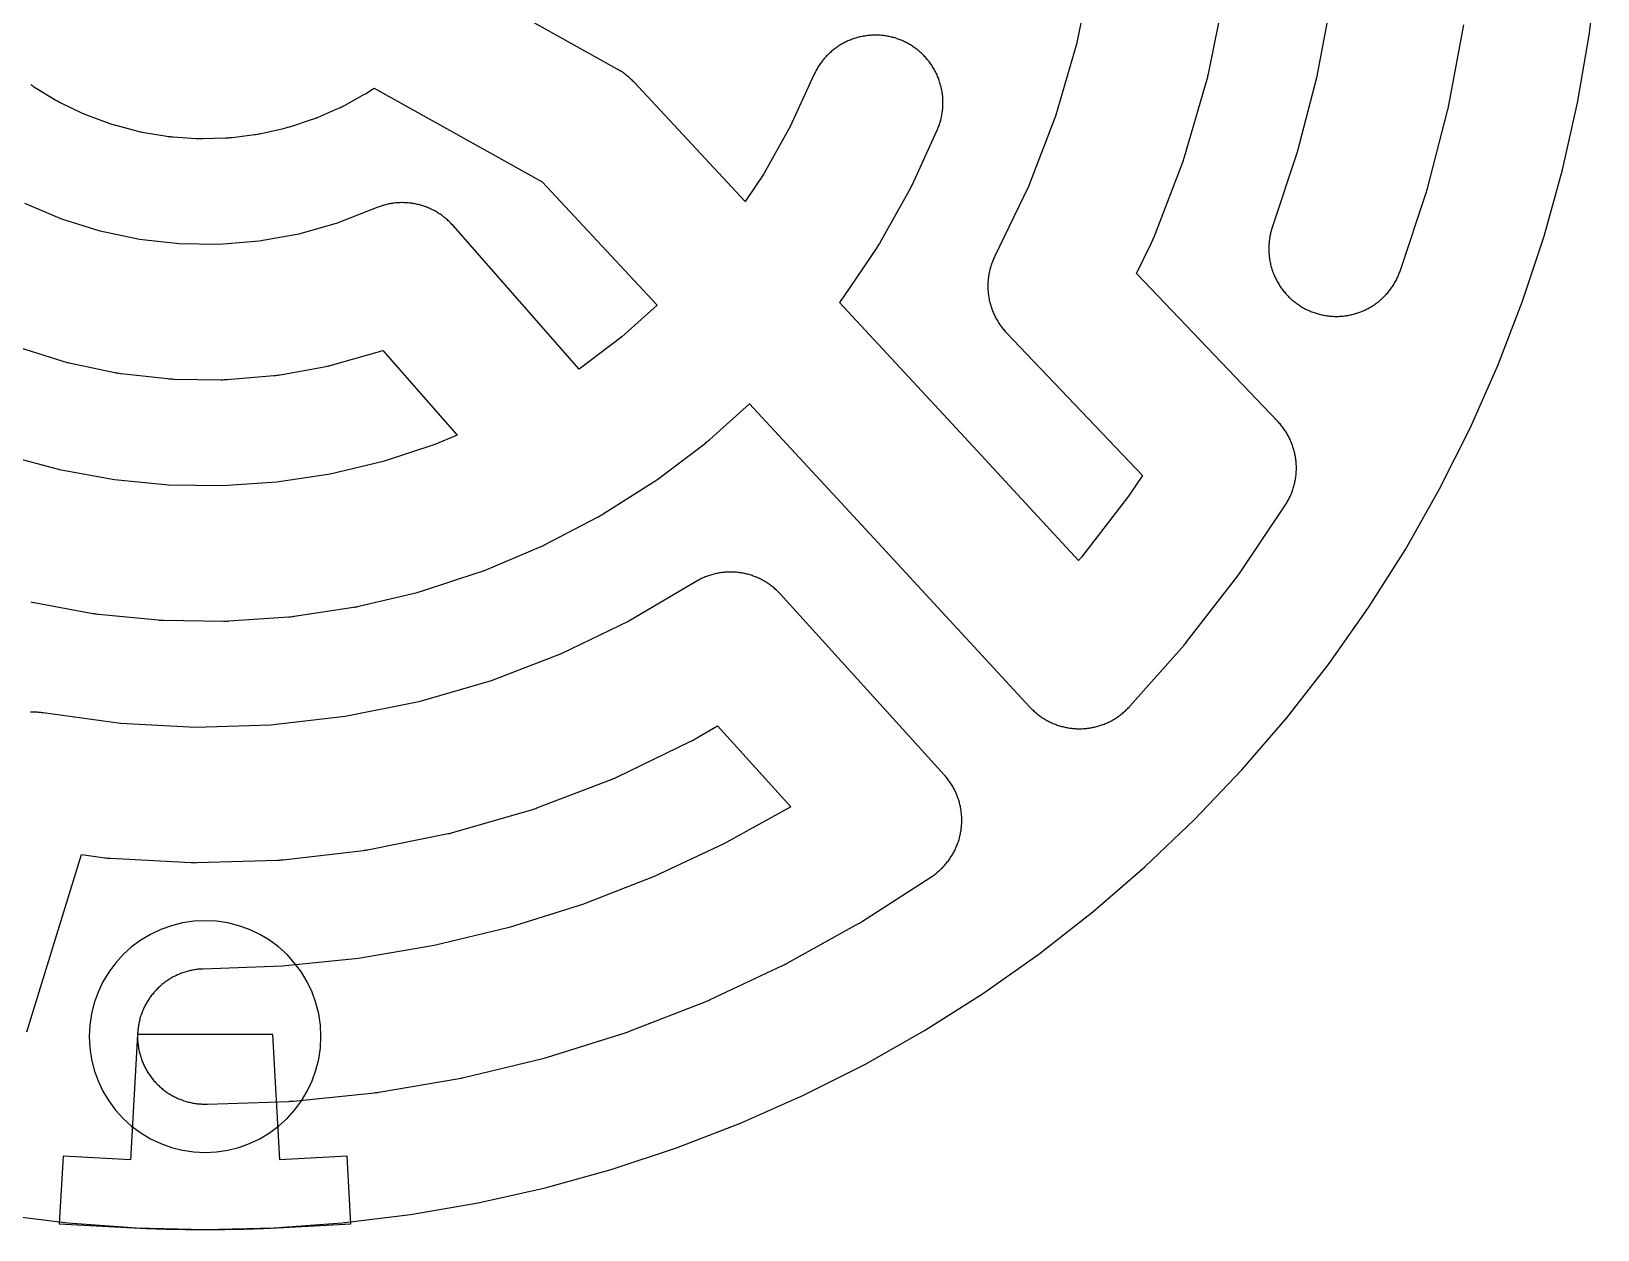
# Model space of a CAD drawing. Header units: millimetres. Extents: x -145 to 145, y -145 to 145.
# Drawn here: x -18 to 144.3, y -145 to -20.9 of the extents above; entities that cross this region are included whole.
import ezdxf

# ---------------------------------------------------------------- set-up
doc = ezdxf.new("R2010")
doc.units = ezdxf.units.MM
for name, color, linetype in [('BOUNDARY', 3, 'CONTINUOUS'), ('CORRIDORS', 1, 'CONTINUOUS'), ('WEDGE_CUT', 1, 'CONTINUOUS')]:
    doc.layers.add(name, color=color, linetype=linetype)

msp = doc.modelspace()

# ---------------------------------------------------------------- linework, layer by layer
at = {"layer": 'BOUNDARY'}
msp.add_lwpolyline([(-21.276, -143.431), (-14.212, -144.302), (-7.115, -144.825), (0, -145), (7.115, -144.825), (14.212, -144.302), (21.276, -143.431), (28.288, -142.214), (35.232, -140.655), (42.091, -138.756), (48.849, -136.524), (55.489, -133.963), (61.995, -131.078), (68.353, -127.879), (74.545, -124.371), (80.558, -120.563), (86.376, -116.465), (91.987, -112.087), (97.376, -107.438), (102.53, -102.53), (107.438, -97.376), (112.087, -91.987), (116.465, -86.376), (120.563, -80.558), (124.371, -74.545), (127.879, -68.353), (131.078, -61.995), (133.963, -55.489), (136.524, -48.849), (138.756, -42.091), (140.655, -35.232), (142.214, -28.288), (143.431, -21.276), (144.302, -14.212)], dxfattribs=at)
msp.add_lwpolyline([(12, -125), (11.942, -123.824), (11.769, -122.659), (11.483, -121.517), (11.087, -120.408), (10.583, -119.343), (9.978, -118.333), (9.276, -117.387), (8.485, -116.515), (7.613, -115.724), (6.667, -115.022), (5.657, -114.417), (4.592, -113.913), (3.483, -113.517), (2.341, -113.231), (1.176, -113.058), (0, -113), (-1.176, -113.058), (-2.341, -113.231), (-3.483, -113.517), (-4.592, -113.913), (-5.657, -114.417), (-6.667, -115.022), (-7.613, -115.724), (-8.485, -116.515), (-9.276, -117.387), (-9.978, -118.333), (-10.583, -119.343), (-11.087, -120.408), (-11.483, -121.517), (-11.769, -122.659), (-11.942, -123.824), (-12, -125), (-11.942, -126.176), (-11.769, -127.341), (-11.483, -128.483), (-11.087, -129.592), (-10.583, -130.657), (-9.978, -131.667), (-9.276, -132.613), (-8.485, -133.485), (-7.613, -134.276), (-6.667, -134.978), (-5.657, -135.583), (-4.592, -136.087), (-3.483, -136.483), (-2.341, -136.769), (-1.176, -136.942), (0, -137), (1.176, -136.942), (2.341, -136.769), (3.483, -136.483), (4.592, -136.087), (5.657, -135.583), (6.667, -134.978), (7.613, -134.276), (8.485, -133.485), (9.276, -132.613), (9.978, -131.667), (10.583, -130.657), (11.087, -129.592), (11.483, -128.483), (11.769, -127.341), (11.942, -126.176)], close=True, dxfattribs=at)
at = {"layer": 'CORRIDORS'}
for points in [[(91.844, -14.592), (90.306, -22.219), (88.13, -29.686), (85.332, -36.958), (81.81, -44.229), (81.759, -44.336), (81.711, -44.443), (81.663, -44.552), (81.618, -44.661), (81.575, -44.771), (81.533, -44.882), (81.494, -44.994), (81.456, -45.106), (81.42, -45.219), (81.387, -45.332), (81.355, -45.446), (81.325, -45.56), (81.296, -45.675), (81.27, -45.791), (81.246, -45.906), (81.224, -46.023), (81.204, -46.139), (81.185, -46.256), (81.169, -46.373), (81.155, -46.491), (81.142, -46.608), (81.132, -46.726), (81.124, -46.844), (81.117, -46.963), (81.113, -47.081), (81.11, -47.199), (81.11, -47.317), (81.112, -47.436), (81.115, -47.554), (81.121, -47.672), (81.129, -47.79), (81.138, -47.908), (81.15, -48.026), (81.163, -48.143), (81.179, -48.261), (81.197, -48.378), (81.216, -48.494), (81.238, -48.611), (81.261, -48.727), (81.287, -48.842), (81.314, -48.957), (81.343, -49.072), (81.375, -49.186), (81.408, -49.3), (81.443, -49.413), (81.48, -49.525), (81.519, -49.637), (81.559, -49.748), (81.602, -49.858), (81.647, -49.968), (81.693, -50.077), (81.741, -50.185), (81.791, -50.292), (81.843, -50.398), (81.897, -50.504), (81.952, -50.609), (82.009, -50.712), (82.068, -50.815), (82.129, -50.916), (82.191, -51.017), (82.255, -51.116), (82.321, -51.215), (82.388, -51.312), (82.457, -51.408), (82.528, -51.503), (82.6, -51.597), (82.673, -51.69), (82.749, -51.781), (82.826, -51.871), (82.904, -51.959), (82.984, -52.047), (83.045, -52.111), (97.136, -66.885), (95.701, -69.023), (90.808, -75.345), (90.497, -75.695), (78.731, -62.96), (78.72, -62.948), (65.751, -48.977), (65.85, -48.853), (65.924, -48.76), (65.995, -48.666), (66.065, -48.571), (66.134, -48.474), (66.194, -48.387), (69.661, -43.246), (69.726, -43.147), (69.79, -43.047), (69.852, -42.947), (69.912, -42.845), (69.964, -42.753), (72.994, -37.343), (73.051, -37.239), (73.106, -37.134), (73.16, -37.029), (73.211, -36.922), (73.256, -36.827), (75.829, -31.185), (75.877, -31.076), (75.923, -30.968), (75.968, -30.858), (76.011, -30.748), (76.051, -30.637), (76.09, -30.525), (76.127, -30.412), (76.162, -30.299), (76.196, -30.186), (76.227, -30.072), (76.256, -29.957), (76.284, -29.842), (76.309, -29.726), (76.332, -29.61), (76.354, -29.494), (76.373, -29.377), (76.391, -29.26), (76.407, -29.143), (76.42, -29.026), (76.432, -28.908), (76.441, -28.79), (76.449, -28.672), (76.455, -28.554), (76.458, -28.435), (76.46, -28.317), (76.46, -28.199), (76.457, -28.08), (76.453, -27.962), (76.446, -27.844), (76.438, -27.726), (76.428, -27.608), (76.415, -27.49), (76.401, -27.373), (76.385, -27.256), (76.366, -27.139), (76.346, -27.022), (76.324, -26.906), (76.3, -26.79), (76.273, -26.675), (76.245, -26.56), (76.215, -26.446), (76.183, -26.332), (76.149, -26.218), (76.114, -26.106), (76.076, -25.993), (76.036, -25.882), (75.995, -25.771), (75.952, -25.661), (75.906, -25.552), (75.859, -25.443), (75.81, -25.335), (75.76, -25.228), (75.707, -25.122), (75.653, -25.017), (75.597, -24.913), (75.539, -24.81), (75.48, -24.707), (75.418, -24.606), (75.356, -24.506), (75.291, -24.407), (75.225, -24.309), (75.157, -24.212), (75.087, -24.116), (75.016, -24.022), (74.943, -23.929), (74.869, -23.836), (74.793, -23.746), (74.716, -23.656), (74.637, -23.568), (74.556, -23.481), (74.474, -23.396), (74.391, -23.312), (74.306, -23.229), (74.22, -23.148), (74.133, -23.068), (74.044, -22.99), (73.954, -22.913), (73.863, -22.838), (73.77, -22.764), (73.676, -22.692), (73.581, -22.622), (73.485, -22.553), (73.388, -22.486), (73.289, -22.42), (73.19, -22.356), (73.089, -22.294), (72.987, -22.234), (72.885, -22.175), (72.781, -22.118), (72.676, -22.063), (72.571, -22.009), (72.464, -21.957), (72.357, -21.908), (72.249, -21.86), (72.14, -21.813), (72.03, -21.769), (71.92, -21.726), (71.809, -21.686), (71.697, -21.647), (71.584, -21.61), (71.471, -21.575), (71.358, -21.542), (71.244, -21.511), (71.129, -21.482), (71.014, -21.455), (70.898, -21.429), (70.782, -21.406), (70.666, -21.385), (70.549, -21.365), (70.432, -21.348), (70.315, -21.332), (70.197, -21.319), (70.079, -21.307), (69.962, -21.298), (69.843, -21.291), (69.725, -21.285), (69.607, -21.282), (69.489, -21.28), (69.37, -21.281), (69.252, -21.283), (69.134, -21.288), (69.016, -21.294), (68.898, -21.303), (68.78, -21.313), (68.662, -21.326), (68.545, -21.34), (68.428, -21.357), (68.311, -21.375), (68.194, -21.395), (68.078, -21.418), (67.962, -21.442), (67.847, -21.468), (67.732, -21.497), (67.617, -21.527), (67.504, -21.559), (67.39, -21.593), (67.278, -21.629), (67.165, -21.667), (67.054, -21.706), (66.943, -21.748), (66.833, -21.792), (66.724, -21.837), (66.615, -21.884), (66.508, -21.933), (66.401, -21.984), (66.295, -22.036), (66.19, -22.091), (66.086, -22.147), (65.982, -22.205), (65.88, -22.265), (65.779, -22.326), (65.679, -22.389), (65.58, -22.454), (65.482, -22.52), (65.385, -22.588), (65.29, -22.658), (65.195, -22.729), (65.102, -22.802), (65.01, -22.877), (64.919, -22.953), (64.83, -23.03), (64.742, -23.109), (64.655, -23.19), (64.57, -23.271), (64.486, -23.355), (64.403, -23.44), (64.322, -23.526), (64.243, -23.613), (64.164, -23.702), (64.088, -23.792), (64.013, -23.884), (63.939, -23.976), (63.867, -24.07), (63.797, -24.166), (63.728, -24.262), (63.661, -24.359), (63.596, -24.458), (63.532, -24.558), (63.47, -24.658), (63.409, -24.76), (63.351, -24.863), (63.294, -24.967), (63.239, -25.071), (63.185, -25.177), (63.134, -25.283), (63.091, -25.375), (60.636, -30.757), (57.894, -35.653), (55.978, -38.494), (44.412, -26.128), (44.331, -26.043), (44.248, -25.958), (44.163, -25.875), (44.078, -25.794), (43.99, -25.714), (43.902, -25.635), (43.812, -25.558), (43.721, -25.483), (43.629, -25.409), (43.535, -25.336), (43.44, -25.266), (43.344, -25.196), (43.247, -25.129), (43.149, -25.063), (43.049, -24.999), (42.949, -24.936), (42.847, -24.875), (42.713, -24.799), (27.528, -16.318)], [(-18.056, -79.987), (-17.941, -80.013), (-17.825, -80.037), (-17.721, -80.057), (-11.624, -81.167), (-11.507, -81.187), (-11.39, -81.205), (-11.273, -81.221), (-11.156, -81.236), (-11.05, -81.247), (-4.881, -81.849), (-4.763, -81.859), (-4.645, -81.868), (-4.527, -81.874), (-4.409, -81.879), (-4.304, -81.881), (1.894, -81.972), (2.013, -81.973), (2.131, -81.972), (2.249, -81.968), (2.367, -81.963), (2.473, -81.957), (8.658, -81.535), (8.776, -81.526), (8.894, -81.515), (9.012, -81.502), (9.129, -81.487), (9.233, -81.472), (15.361, -80.541), (15.478, -80.522), (15.595, -80.501), (15.711, -80.478), (15.827, -80.454), (15.927, -80.431), (21.958, -78.999), (22.073, -78.97), (22.187, -78.94), (22.301, -78.908), (22.415, -78.874), (22.515, -78.842), (28.407, -76.917), (28.519, -76.879), (28.631, -76.84), (28.741, -76.798), (28.851, -76.755), (28.949, -76.714), (34.661, -74.309), (34.77, -74.263), (34.878, -74.214), (34.985, -74.163), (35.091, -74.111), (35.184, -74.064), (40.671, -71.2), (40.685, -71.193), (40.789, -71.137), (40.819, -71.12), (40.887, -71.083), (40.914, -71.067), (40.929, -71.058), (41.016, -71.008), (41.117, -70.947), (41.217, -70.884), (41.238, -70.87), (46.421, -67.591), (46.52, -67.527), (46.618, -67.462), (46.716, -67.394), (46.812, -67.325), (46.897, -67.262), (51.844, -63.526), (51.937, -63.454), (52.03, -63.38), (52.121, -63.305), (52.211, -63.228), (52.29, -63.159), (56.402, -59.483), (68.46, -72.472), (85.459, -90.87), (85.54, -90.957), (85.622, -91.041), (85.706, -91.125), (85.791, -91.207), (85.878, -91.287), (85.966, -91.367), (86.055, -91.444), (86.146, -91.52), (86.238, -91.595), (86.331, -91.668), (86.425, -91.739), (86.521, -91.809), (86.618, -91.877), (86.716, -91.943), (86.815, -92.008), (86.915, -92.071), (87.016, -92.133), (87.118, -92.192), (87.221, -92.25), (87.325, -92.307), (87.43, -92.361), (87.536, -92.414), (87.643, -92.465), (87.751, -92.514), (87.859, -92.561), (87.968, -92.606), (88.078, -92.65), (88.189, -92.692), (88.301, -92.732), (88.413, -92.769), (88.525, -92.805), (88.639, -92.84), (88.752, -92.872), (88.867, -92.902), (88.982, -92.93), (89.097, -92.957), (89.213, -92.981), (89.329, -93.004), (89.446, -93.024), (89.562, -93.043), (89.68, -93.059), (89.797, -93.074), (89.915, -93.086), (90.032, -93.097), (90.15, -93.106), (90.269, -93.112), (90.387, -93.117), (90.505, -93.119), (90.623, -93.12), (90.742, -93.119), (90.86, -93.115), (90.978, -93.11), (91.096, -93.102), (91.214, -93.093), (91.332, -93.082), (91.45, -93.068), (91.567, -93.053), (91.684, -93.036), (91.801, -93.016), (91.917, -92.995), (92.033, -92.972), (92.149, -92.947), (92.264, -92.919), (92.379, -92.89), (92.493, -92.859), (92.606, -92.826), (92.719, -92.791), (92.832, -92.755), (92.944, -92.716), (93.055, -92.675), (93.165, -92.633), (93.275, -92.589), (93.384, -92.543), (93.492, -92.495), (93.599, -92.445), (93.706, -92.393), (93.812, -92.34), (93.916, -92.285), (94.02, -92.228), (94.123, -92.169), (94.224, -92.109), (94.325, -92.046), (94.425, -91.983), (94.523, -91.917), (94.621, -91.85), (94.717, -91.781), (94.812, -91.711), (94.906, -91.639), (94.999, -91.565), (95.09, -91.49), (95.18, -91.414), (95.269, -91.335), (95.357, -91.256), (95.443, -91.175), (95.527, -91.092), (95.611, -91.008), (95.693, -90.923), (95.773, -90.836), (95.834, -90.768), (101.441, -84.455), (101.519, -84.366), (101.595, -84.276), (101.67, -84.184), (101.743, -84.092), (106.911, -77.415), (106.982, -77.32), (107.052, -77.225), (107.121, -77.128), (107.187, -77.031), (111.892, -70.021), (111.957, -69.922), (112.021, -69.822), (112.082, -69.721), (112.142, -69.619), (112.201, -69.516), (112.257, -69.413), (112.312, -69.308), (112.365, -69.202), (112.416, -69.095), (112.466, -68.988), (112.513, -68.879), (112.559, -68.77), (112.603, -68.66), (112.645, -68.55), (112.685, -68.438), (112.723, -68.326), (112.76, -68.214), (112.794, -68.101), (112.826, -67.987), (112.857, -67.873), (112.886, -67.758), (112.912, -67.643), (112.937, -67.527), (112.96, -67.411), (112.981, -67.294), (113, -67.177), (113.017, -67.06), (113.031, -66.943), (113.044, -66.825), (113.055, -66.708), (113.064, -66.59), (113.071, -66.471), (113.076, -66.353), (113.079, -66.235), (113.08, -66.117), (113.079, -65.998), (113.076, -65.88), (113.071, -65.762), (113.064, -65.644), (113.055, -65.526), (113.044, -65.408), (113.031, -65.29), (113.016, -65.173), (112.999, -65.056), (112.98, -64.939), (112.959, -64.823), (112.936, -64.707), (112.911, -64.591), (112.884, -64.476), (112.855, -64.361), (112.825, -64.247), (112.792, -64.133), (112.757, -64.02), (112.721, -63.907), (112.683, -63.795), (112.642, -63.684), (112.6, -63.573), (112.556, -63.463), (112.511, -63.354), (112.463, -63.246), (112.413, -63.139), (112.362, -63.032), (112.309, -62.926), (112.254, -62.821), (112.197, -62.718), (112.139, -62.615), (112.079, -62.513), (112.017, -62.412), (111.954, -62.312), (111.888, -62.213), (111.822, -62.116), (111.753, -62.019), (111.683, -61.924), (111.611, -61.83), (111.538, -61.737), (111.463, -61.645), (111.387, -61.555), (111.309, -61.466), (111.229, -61.378), (111.145, -61.289), (96.526, -45.962), (98.06, -42.795), (98.111, -42.688), (98.159, -42.581), (98.207, -42.472), (98.252, -42.363), (98.293, -42.258), (101.3, -34.443), (101.342, -34.332), (101.381, -34.22), (101.419, -34.108), (101.455, -33.996), (101.487, -33.888), (103.83, -25.849), (103.863, -25.735), (103.893, -25.62), (103.921, -25.506), (103.947, -25.39), (103.972, -25.273), (105.627, -17.063)], [(116.636, -17.876), (115.165, -25.699), (113.169, -33.404), (110.577, -41.202), (110.541, -41.314), (110.507, -41.428), (110.474, -41.541), (110.443, -41.656), (110.415, -41.77), (110.388, -41.886), (110.363, -42.001), (110.34, -42.118), (110.319, -42.234), (110.301, -42.351), (110.284, -42.468), (110.269, -42.585), (110.256, -42.703), (110.245, -42.821), (110.236, -42.939), (110.229, -43.057), (110.224, -43.175), (110.221, -43.293), (110.22, -43.412), (110.221, -43.53), (110.224, -43.648), (110.229, -43.766), (110.236, -43.885), (110.245, -44.003), (110.256, -44.12), (110.269, -44.238), (110.284, -44.355), (110.301, -44.472), (110.32, -44.589), (110.341, -44.706), (110.364, -44.822), (110.389, -44.937), (110.415, -45.053), (110.444, -45.167), (110.475, -45.282), (110.507, -45.395), (110.542, -45.509), (110.578, -45.621), (110.617, -45.733), (110.657, -45.844), (110.699, -45.955), (110.743, -46.065), (110.789, -46.174), (110.836, -46.282), (110.886, -46.39), (110.937, -46.496), (110.99, -46.602), (111.045, -46.707), (111.102, -46.811), (111.16, -46.914), (111.22, -47.016), (111.282, -47.117), (111.345, -47.216), (111.411, -47.315), (111.477, -47.413), (111.546, -47.509), (111.616, -47.605), (111.688, -47.699), (111.761, -47.792), (111.836, -47.883), (111.912, -47.974), (111.99, -48.063), (112.07, -48.151), (112.15, -48.237), (112.233, -48.322), (112.316, -48.405), (112.402, -48.488), (112.488, -48.568), (112.576, -48.648), (112.665, -48.725), (112.756, -48.802), (112.847, -48.876), (112.94, -48.949), (113.035, -49.021), (113.13, -49.091), (113.227, -49.159), (113.324, -49.226), (113.423, -49.291), (113.523, -49.354), (113.624, -49.416), (113.726, -49.476), (113.829, -49.534), (113.933, -49.59), (114.038, -49.645), (114.144, -49.698), (114.251, -49.749), (114.358, -49.798), (114.467, -49.846), (114.576, -49.891), (114.686, -49.935), (114.796, -49.977), (114.908, -50.017), (115.02, -50.055), (115.132, -50.091), (115.246, -50.126), (115.359, -50.158), (115.474, -50.189), (115.589, -50.217), (115.704, -50.244), (115.82, -50.268), (115.936, -50.291), (116.052, -50.312), (116.169, -50.331), (116.286, -50.347), (116.404, -50.362), (116.521, -50.375), (116.639, -50.386), (116.757, -50.395), (116.875, -50.402), (116.993, -50.406), (117.112, -50.409), (117.23, -50.41), (117.348, -50.409), (117.467, -50.406), (117.585, -50.4), (117.703, -50.393), (117.821, -50.384), (117.939, -50.373), (118.056, -50.36), (118.174, -50.345), (118.291, -50.328), (118.407, -50.309), (118.524, -50.287), (118.64, -50.264), (118.756, -50.239), (118.871, -50.213), (118.986, -50.184), (119.1, -50.153), (119.213, -50.12), (119.327, -50.085), (119.439, -50.049), (119.551, -50.01), (119.662, -49.97), (119.773, -49.928), (119.883, -49.884), (119.992, -49.838), (120.1, -49.79), (120.207, -49.741), (120.314, -49.689), (120.42, -49.636), (120.524, -49.581), (120.628, -49.524), (120.731, -49.466), (120.833, -49.406), (120.934, -49.344), (121.034, -49.28), (121.132, -49.215), (121.23, -49.148), (121.326, -49.079), (121.421, -49.009), (121.515, -48.937), (121.608, -48.864), (121.7, -48.789), (121.79, -48.712), (121.879, -48.634), (121.967, -48.555), (122.053, -48.474), (122.138, -48.391), (122.221, -48.308), (122.303, -48.222), (122.384, -48.136), (122.463, -48.048), (122.541, -47.959), (122.617, -47.868), (122.691, -47.776), (122.765, -47.683), (122.836, -47.589), (122.906, -47.493), (122.974, -47.396), (123.041, -47.299), (123.105, -47.2), (123.169, -47.1), (123.23, -46.999), (123.29, -46.897), (123.348, -46.793), (123.404, -46.689), (123.459, -46.584), (123.512, -46.478), (123.563, -46.372), (123.612, -46.264), (123.659, -46.156), (123.705, -46.046), (123.748, -45.936), (123.79, -45.826), (123.83, -45.714), (123.863, -45.618), (126.526, -37.607), (126.562, -37.495), (126.596, -37.381), (126.629, -37.268), (126.659, -37.154), (128.776, -28.982), (128.805, -28.868), (128.832, -28.752), (128.857, -28.637), (128.879, -28.52), (130.439, -20.223)], [(-18.06, -26.406), (-17.964, -26.475), (-17.867, -26.543), (-17.769, -26.61), (-17.67, -26.674), (-17.57, -26.737), (-17.505, -26.776), (-15.467, -28.002), (-15.365, -28.062), (-15.263, -28.121), (-15.159, -28.177), (-15.054, -28.232), (-14.948, -28.285), (-14.881, -28.318), (-12.735, -29.345), (-12.628, -29.395), (-12.52, -29.444), (-12.411, -29.49), (-12.301, -29.535), (-12.191, -29.578), (-12.123, -29.603), (-9.89, -30.422), (-9.779, -30.462), (-9.667, -30.5), (-9.554, -30.536), (-9.441, -30.57), (-9.327, -30.602), (-9.257, -30.621), (-6.956, -31.225), (-6.842, -31.254), (-6.726, -31.281), (-6.611, -31.306), (-6.495, -31.329), (-6.378, -31.35), (-6.303, -31.363), (-3.955, -31.745), (-3.838, -31.763), (-3.721, -31.779), (-3.603, -31.793), (-3.486, -31.805), (-3.368, -31.815), (-3.296, -31.821), (-0.922, -31.979), (-0.804, -31.985), (-0.686, -31.99), (-0.567, -31.993), (-0.449, -31.994), (-0.331, -31.993), (-0.254, -31.991), (2.124, -31.922), (2.242, -31.918), (2.36, -31.911), (2.478, -31.903), (2.596, -31.892), (2.714, -31.88), (2.789, -31.871), (5.15, -31.576), (5.267, -31.56), (5.384, -31.543), (5.501, -31.523), (5.617, -31.501), (5.733, -31.478), (5.806, -31.462), (8.128, -30.944), (8.243, -30.917), (8.358, -30.889), (8.472, -30.858), (8.586, -30.825), (8.699, -30.791), (8.77, -30.769), (11.032, -30.033), (11.144, -29.995), (11.256, -29.955), (11.366, -29.914), (11.477, -29.871), (11.586, -29.826), (11.653, -29.797), (13.835, -28.85), (13.943, -28.802), (14.05, -28.752), (14.157, -28.701), (14.262, -28.647), (14.367, -28.592), (14.435, -28.555), (16.517, -27.404), (16.62, -27.346), (16.722, -27.286), (16.823, -27.225), (16.923, -27.161), (17.022, -27.096), (17.085, -27.054), (17.515, -26.76), (34.932, -36.488), (46.857, -49.237), (43.177, -52.527), (38.747, -55.872), (25.689, -41.01), (25.61, -40.921), (25.448, -40.749), (25.364, -40.665), (25.28, -40.582), (25.194, -40.501), (25.106, -40.421), (25.018, -40.343), (24.928, -40.266), (24.836, -40.191), (24.744, -40.117), (24.65, -40.045), (24.555, -39.975), (24.459, -39.906), (24.362, -39.838), (24.263, -39.773), (24.164, -39.709), (24.063, -39.647), (23.961, -39.586), (23.859, -39.527), (23.755, -39.47), (23.65, -39.415), (23.545, -39.361), (23.438, -39.309), (23.331, -39.26), (23.223, -39.211), (23.114, -39.165), (23.005, -39.121), (22.894, -39.078), (22.783, -39.037), (22.671, -38.999), (22.559, -38.962), (22.446, -38.927), (22.332, -38.893), (22.218, -38.862), (22.103, -38.833), (21.988, -38.806), (21.873, -38.78), (21.757, -38.757), (21.64, -38.735), (21.524, -38.716), (21.407, -38.698), (21.289, -38.683), (21.172, -38.669), (21.054, -38.658), (20.936, -38.648), (20.818, -38.641), (20.7, -38.635), (20.582, -38.632), (20.463, -38.63), (20.345, -38.631), (20.227, -38.633), (20.109, -38.637), (19.99, -38.644), (19.872, -38.652), (19.754, -38.663), (19.637, -38.675), (19.519, -38.689), (19.402, -38.706), (19.285, -38.724), (19.169, -38.745), (19.053, -38.767), (18.937, -38.791), (18.821, -38.817), (18.706, -38.846), (18.592, -38.876), (18.478, -38.908), (18.365, -38.942), (18.252, -38.977), (18.14, -39.015), (18.028, -39.055), (17.882, -39.11), (13.695, -40.747), (9.702, -41.878), (5.607, -42.62), (1.467, -42.964), (-2.684, -42.906), (-6.812, -42.447), (-10.875, -41.593), (-14.839, -40.349), (-18.665, -38.729)], [(-19.352, -53.606), (-14.743, -55.052), (-14.63, -55.086), (-14.516, -55.119), (-14.402, -55.15), (-14.287, -55.178), (-14.172, -55.205), (-14.088, -55.223), (-9.361, -56.217), (-9.245, -56.241), (-9.129, -56.262), (-9.012, -56.281), (-8.895, -56.299), (-8.778, -56.314), (-8.693, -56.324), (-3.892, -56.857), (-3.775, -56.869), (-3.657, -56.879), (-3.539, -56.887), (-3.421, -56.894), (-3.302, -56.898), (-3.219, -56.899), (1.612, -56.967), (1.731, -56.968), (1.849, -56.967), (1.967, -56.963), (2.086, -56.958), (2.204, -56.951), (2.29, -56.944), (7.106, -56.544), (7.224, -56.533), (7.342, -56.52), (7.459, -56.506), (7.576, -56.489), (7.693, -56.47), (7.776, -56.456), (12.53, -55.594), (12.646, -55.572), (12.762, -55.548), (12.877, -55.522), (12.992, -55.494), (13.107, -55.464), (13.189, -55.441), (17.838, -54.124), (17.951, -54.091), (18.064, -54.056), (18.177, -54.019), (18.289, -53.98), (18.4, -53.939), (18.409, -53.935), (26.123, -62.715), (23.792, -63.696), (18.444, -65.443), (12.974, -66.742), (7.415, -67.587), (1.804, -67.97), (-3.805, -67.887), (-9.4, -67.341), (-14.925, -66.335), (-20.354, -64.875)], [(-18.472, -124.505), (-12.805, -106.153), (-10.395, -106.484), (-10.278, -106.499), (-10.16, -106.512), (-10.042, -106.523), (-9.924, -106.532), (-9.812, -106.539), (-1.449, -106.98), (-1.33, -106.986), (-1.212, -106.989), (-1.094, -106.99), (-0.976, -106.989), (-0.863, -106.987), (7.507, -106.727), (7.626, -106.722), (7.744, -106.715), (7.862, -106.707), (7.98, -106.696), (8.091, -106.684), (16.409, -105.726), (16.526, -105.712), (16.643, -105.695), (16.76, -105.676), (16.877, -105.656), (16.987, -105.635), (25.197, -103.985), (25.313, -103.96), (25.428, -103.934), (25.543, -103.906), (25.658, -103.876), (25.768, -103.845), (33.81, -101.513), (33.923, -101.479), (34.036, -101.443), (34.148, -101.406), (34.259, -101.366), (34.365, -101.326), (42.188, -98.328), (42.298, -98.285), (42.407, -98.24), (42.516, -98.193), (42.624, -98.144), (42.726, -98.096), (50.27, -94.455), (50.376, -94.403), (50.481, -94.349), (50.585, -94.293), (50.689, -94.235), (50.787, -94.178), (53.088, -92.819), (60.686, -101.196), (53.748, -105.045), (46.52, -108.437), (39.107, -111.325), (31.498, -113.712), (23.747, -115.58), (15.897, -116.92), (7.967, -117.726), (-0.237, -118.004), (-0.355, -118.009), (-0.473, -118.016), (-0.591, -118.025), (-0.709, -118.036), (-0.827, -118.049), (-0.944, -118.064), (-1.061, -118.081), (-1.178, -118.1), (-1.295, -118.121), (-1.411, -118.144), (-1.526, -118.168), (-1.642, -118.195), (-1.756, -118.224), (-1.871, -118.255), (-1.984, -118.287), (-2.098, -118.322), (-2.21, -118.358), (-2.322, -118.396), (-2.433, -118.437), (-2.544, -118.479), (-2.654, -118.523), (-2.763, -118.568), (-2.871, -118.616), (-2.979, -118.665), (-3.085, -118.717), (-3.191, -118.77), (-3.296, -118.825), (-3.4, -118.881), (-3.503, -118.939), (-3.605, -119), (-3.706, -119.061), (-3.806, -119.125), (-3.904, -119.19), (-4.002, -119.257), (-4.098, -119.325), (-4.194, -119.395), (-4.288, -119.467), (-4.381, -119.54), (-4.472, -119.615), (-4.563, -119.691), (-4.652, -119.769), (-4.74, -119.849), (-4.826, -119.93), (-4.911, -120.012), (-4.995, -120.096), (-5.077, -120.181), (-5.158, -120.267), (-5.237, -120.355), (-5.315, -120.444), (-5.391, -120.535), (-5.466, -120.627), (-5.539, -120.72), (-5.61, -120.814), (-5.68, -120.909), (-5.749, -121.006), (-5.815, -121.103), (-5.88, -121.202), (-5.944, -121.302), (-6.005, -121.403), (-6.065, -121.505), (-6.123, -121.608), (-6.18, -121.712), (-6.235, -121.817), (-6.287, -121.923), (-6.339, -122.03), (-6.388, -122.137), (-6.435, -122.246), (-6.481, -122.355), (-6.525, -122.465), (-6.567, -122.575), (-6.607, -122.687), (-6.645, -122.799), (-6.681, -122.911), (-6.715, -123.025), (-6.748, -123.138), (-6.778, -123.253), (-6.807, -123.368), (-6.834, -123.483), (-6.858, -123.599), (-6.881, -123.715), (-6.902, -123.831), (-6.92, -123.948), (-6.937, -124.065), (-6.952, -124.183), (-6.965, -124.3), (-6.976, -124.418), (-6.985, -124.536), (-6.991, -124.654), (-6.996, -124.772), (-6.999, -124.891), (-7, -125.009), (-6.999, -125.127), (-6.996, -125.245), (-6.991, -125.364), (-6.983, -125.482), (-6.974, -125.6), (-6.963, -125.718), (-6.95, -125.835), (-6.935, -125.953), (-6.918, -126.07), (-6.899, -126.186), (-6.878, -126.303), (-6.855, -126.419), (-6.83, -126.535), (-6.803, -126.65), (-6.774, -126.764), (-6.743, -126.879), (-6.71, -126.992), (-6.676, -127.106), (-6.639, -127.218), (-6.601, -127.33), (-6.561, -127.441), (-6.518, -127.552), (-6.474, -127.662), (-6.428, -127.771), (-6.381, -127.879), (-6.331, -127.986), (-6.28, -128.093), (-6.226, -128.199), (-6.172, -128.303), (-6.115, -128.407), (-6.056, -128.51), (-5.996, -128.612), (-5.934, -128.713), (-5.871, -128.813), (-5.805, -128.911), (-5.738, -129.009), (-5.67, -129.105), (-5.6, -129.2), (-5.528, -129.295), (-5.38, -129.479), (-5.303, -129.569), (-5.225, -129.658), (-5.146, -129.746), (-5.065, -129.832), (-4.982, -129.917), (-4.898, -130.001), (-4.813, -130.083), (-4.727, -130.163), (-4.639, -130.242), (-4.549, -130.32), (-4.459, -130.396), (-4.367, -130.471), (-4.274, -130.544), (-4.18, -130.615), (-4.084, -130.685), (-3.987, -130.753), (-3.89, -130.82), (-3.791, -130.885), (-3.691, -130.948), (-3.59, -131.01), (-3.487, -131.069), (-3.384, -131.127), (-3.28, -131.184), (-3.175, -131.238), (-3.069, -131.291), (-2.963, -131.342), (-2.855, -131.391), (-2.747, -131.439), (-2.637, -131.484), (-2.527, -131.528), (-2.417, -131.57), (-2.193, -131.648), (-2.081, -131.684), (-1.967, -131.718), (-1.854, -131.75), (-1.739, -131.781), (-1.624, -131.809), (-1.509, -131.835), (-1.393, -131.86), (-1.277, -131.883), (-1.161, -131.903), (-1.044, -131.922), (-0.927, -131.938), (-0.809, -131.953), (-0.692, -131.966), (-0.574, -131.976), (-0.456, -131.985), (-0.338, -131.992), (-0.219, -131.997), (-0.101, -131.999), (0.017, -132), (0.136, -131.999), (0.237, -131.996), (8.675, -131.71), (8.793, -131.705), (8.911, -131.698), (9.029, -131.689), (9.146, -131.678), (17.545, -130.824), (17.663, -130.811), (17.78, -130.796), (17.897, -130.779), (18.014, -130.76), (26.337, -129.34), (26.454, -129.319), (26.57, -129.297), (26.686, -129.272), (26.8, -129.245), (35.008, -127.267), (35.123, -127.238), (35.237, -127.208), (35.351, -127.175), (35.463, -127.141), (43.518, -124.614), (43.631, -124.578), (43.743, -124.539), (43.854, -124.499), (43.964, -124.457), (51.831, -121.392), (51.941, -121.349), (52.05, -121.303), (52.159, -121.255), (52.264, -121.207), (59.908, -117.619), (60.015, -117.567), (60.121, -117.515), (60.226, -117.46), (60.33, -117.403), (67.715, -113.306), (67.818, -113.248), (67.92, -113.188), (68.021, -113.126), (68.12, -113.063), (75.211, -108.478), (75.31, -108.413), (75.407, -108.346), (75.504, -108.278), (75.599, -108.208), (75.693, -108.136), (75.786, -108.063), (75.878, -107.988), (75.969, -107.912), (76.058, -107.834), (76.146, -107.755), (76.232, -107.674), (76.317, -107.592), (76.401, -107.508), (76.483, -107.423), (76.564, -107.337), (76.643, -107.249), (76.721, -107.16), (76.797, -107.07), (76.872, -106.978), (76.945, -106.885), (77.017, -106.791), (77.087, -106.695), (77.155, -106.599), (77.222, -106.501), (77.287, -106.402), (77.351, -106.302), (77.412, -106.202), (77.472, -106.1), (77.531, -105.997), (77.587, -105.893), (77.642, -105.788), (77.695, -105.682), (77.746, -105.575), (77.796, -105.468), (77.843, -105.359), (77.889, -105.25), (77.933, -105.14), (77.975, -105.03), (78.015, -104.919), (78.053, -104.807), (78.089, -104.694), (78.124, -104.581), (78.156, -104.467), (78.187, -104.353), (78.216, -104.238), (78.242, -104.123), (78.267, -104.007), (78.29, -103.891), (78.311, -103.774), (78.33, -103.658), (78.347, -103.54), (78.361, -103.423), (78.374, -103.305), (78.385, -103.188), (78.394, -103.07), (78.401, -102.952), (78.406, -102.833), (78.409, -102.715), (78.41, -102.597), (78.409, -102.478), (78.406, -102.36), (78.401, -102.242), (78.394, -102.124), (78.385, -102.006), (78.374, -101.888), (78.361, -101.77), (78.346, -101.653), (78.329, -101.536), (78.31, -101.419), (78.289, -101.303), (78.266, -101.187), (78.241, -101.071), (78.214, -100.956), (78.185, -100.841), (78.155, -100.727), (78.122, -100.613), (78.088, -100.5), (78.051, -100.387), (78.013, -100.275), (77.972, -100.164), (77.93, -100.053), (77.886, -99.944), (77.841, -99.835), (77.793, -99.726), (77.743, -99.619), (77.692, -99.512), (77.639, -99.406), (77.584, -99.302), (77.528, -99.198), (77.469, -99.095), (77.409, -98.993), (77.347, -98.892), (77.284, -98.792), (77.218, -98.693), (77.152, -98.596), (77.083, -98.499), (77.013, -98.404), (76.941, -98.31), (76.868, -98.217), (76.793, -98.125), (76.717, -98.035), (76.639, -97.946), (76.595, -97.897), (59.625, -79.187), (59.545, -79.1), (59.463, -79.015), (59.38, -78.93), (59.295, -78.848), (59.209, -78.766), (59.122, -78.686), (59.034, -78.608), (58.944, -78.531), (58.852, -78.456), (58.76, -78.382), (58.666, -78.31), (58.571, -78.239), (58.475, -78.17), (58.378, -78.103), (58.28, -78.037), (58.18, -77.973), (58.08, -77.911), (57.978, -77.85), (57.875, -77.791), (57.772, -77.734), (57.667, -77.678), (57.562, -77.625), (57.455, -77.573), (57.348, -77.523), (57.24, -77.474), (57.131, -77.428), (57.022, -77.384), (56.911, -77.341), (56.8, -77.3), (56.689, -77.261), (56.576, -77.224), (56.463, -77.189), (56.35, -77.156), (56.236, -77.124), (56.121, -77.095), (56.006, -77.067), (55.89, -77.042), (55.774, -77.018), (55.658, -76.997), (55.541, -76.977), (55.424, -76.96), (55.307, -76.944), (55.19, -76.93), (55.072, -76.919), (54.954, -76.909), (54.836, -76.901), (54.718, -76.896), (54.599, -76.892), (54.481, -76.89), (54.363, -76.89), (54.244, -76.893), (54.126, -76.897), (54.008, -76.903), (53.89, -76.912), (53.772, -76.922), (53.655, -76.934), (53.537, -76.948), (53.42, -76.965), (53.303, -76.983), (53.186, -77.003), (53.07, -77.025), (52.954, -77.049), (52.839, -77.076), (52.724, -77.104), (52.609, -77.134), (52.496, -77.165), (52.382, -77.199), (52.269, -77.235), (52.157, -77.273), (52.046, -77.312), (51.935, -77.354), (51.825, -77.397), (51.715, -77.442), (51.607, -77.489), (51.499, -77.538), (51.392, -77.588), (51.286, -77.641), (51.181, -77.695), (51.077, -77.751), (50.973, -77.809), (50.88, -77.863), (43.921, -81.974), (36.9, -85.363), (29.634, -88.147), (22.152, -90.317), (14.514, -91.852), (6.785, -92.742), (-1.012, -92.984), (-8.778, -92.575), (-16.788, -91.475), (-16.905, -91.46), (-17.023, -91.447), (-17.141, -91.436), (-17.259, -91.427), (-17.377, -91.419), (-17.495, -91.414), (-17.613, -91.411), (-17.732, -91.41), (-17.85, -91.411), (-17.968, -91.414), (-18.086, -91.419)]]:
    msp.add_lwpolyline(points, dxfattribs=at)
at = {"layer": 'WEDGE_CUT'}
msp.add_lwpolyline([(-7, -124.804), (-7.728, -137.783), (-14.717, -137.391), (-15.109, -144.38), (-8.12, -144.772), (-6.091, -144.872), (-4.062, -144.943), (-2.031, -144.986), (0, -145), (2.031, -144.986), (4.062, -144.943), (6.091, -144.872), (8.12, -144.772), (15.109, -144.38), (14.717, -137.391), (7.728, -137.783), (7, -124.804)], close=True, dxfattribs=at)

doc.saveas('drawing.dxf')
